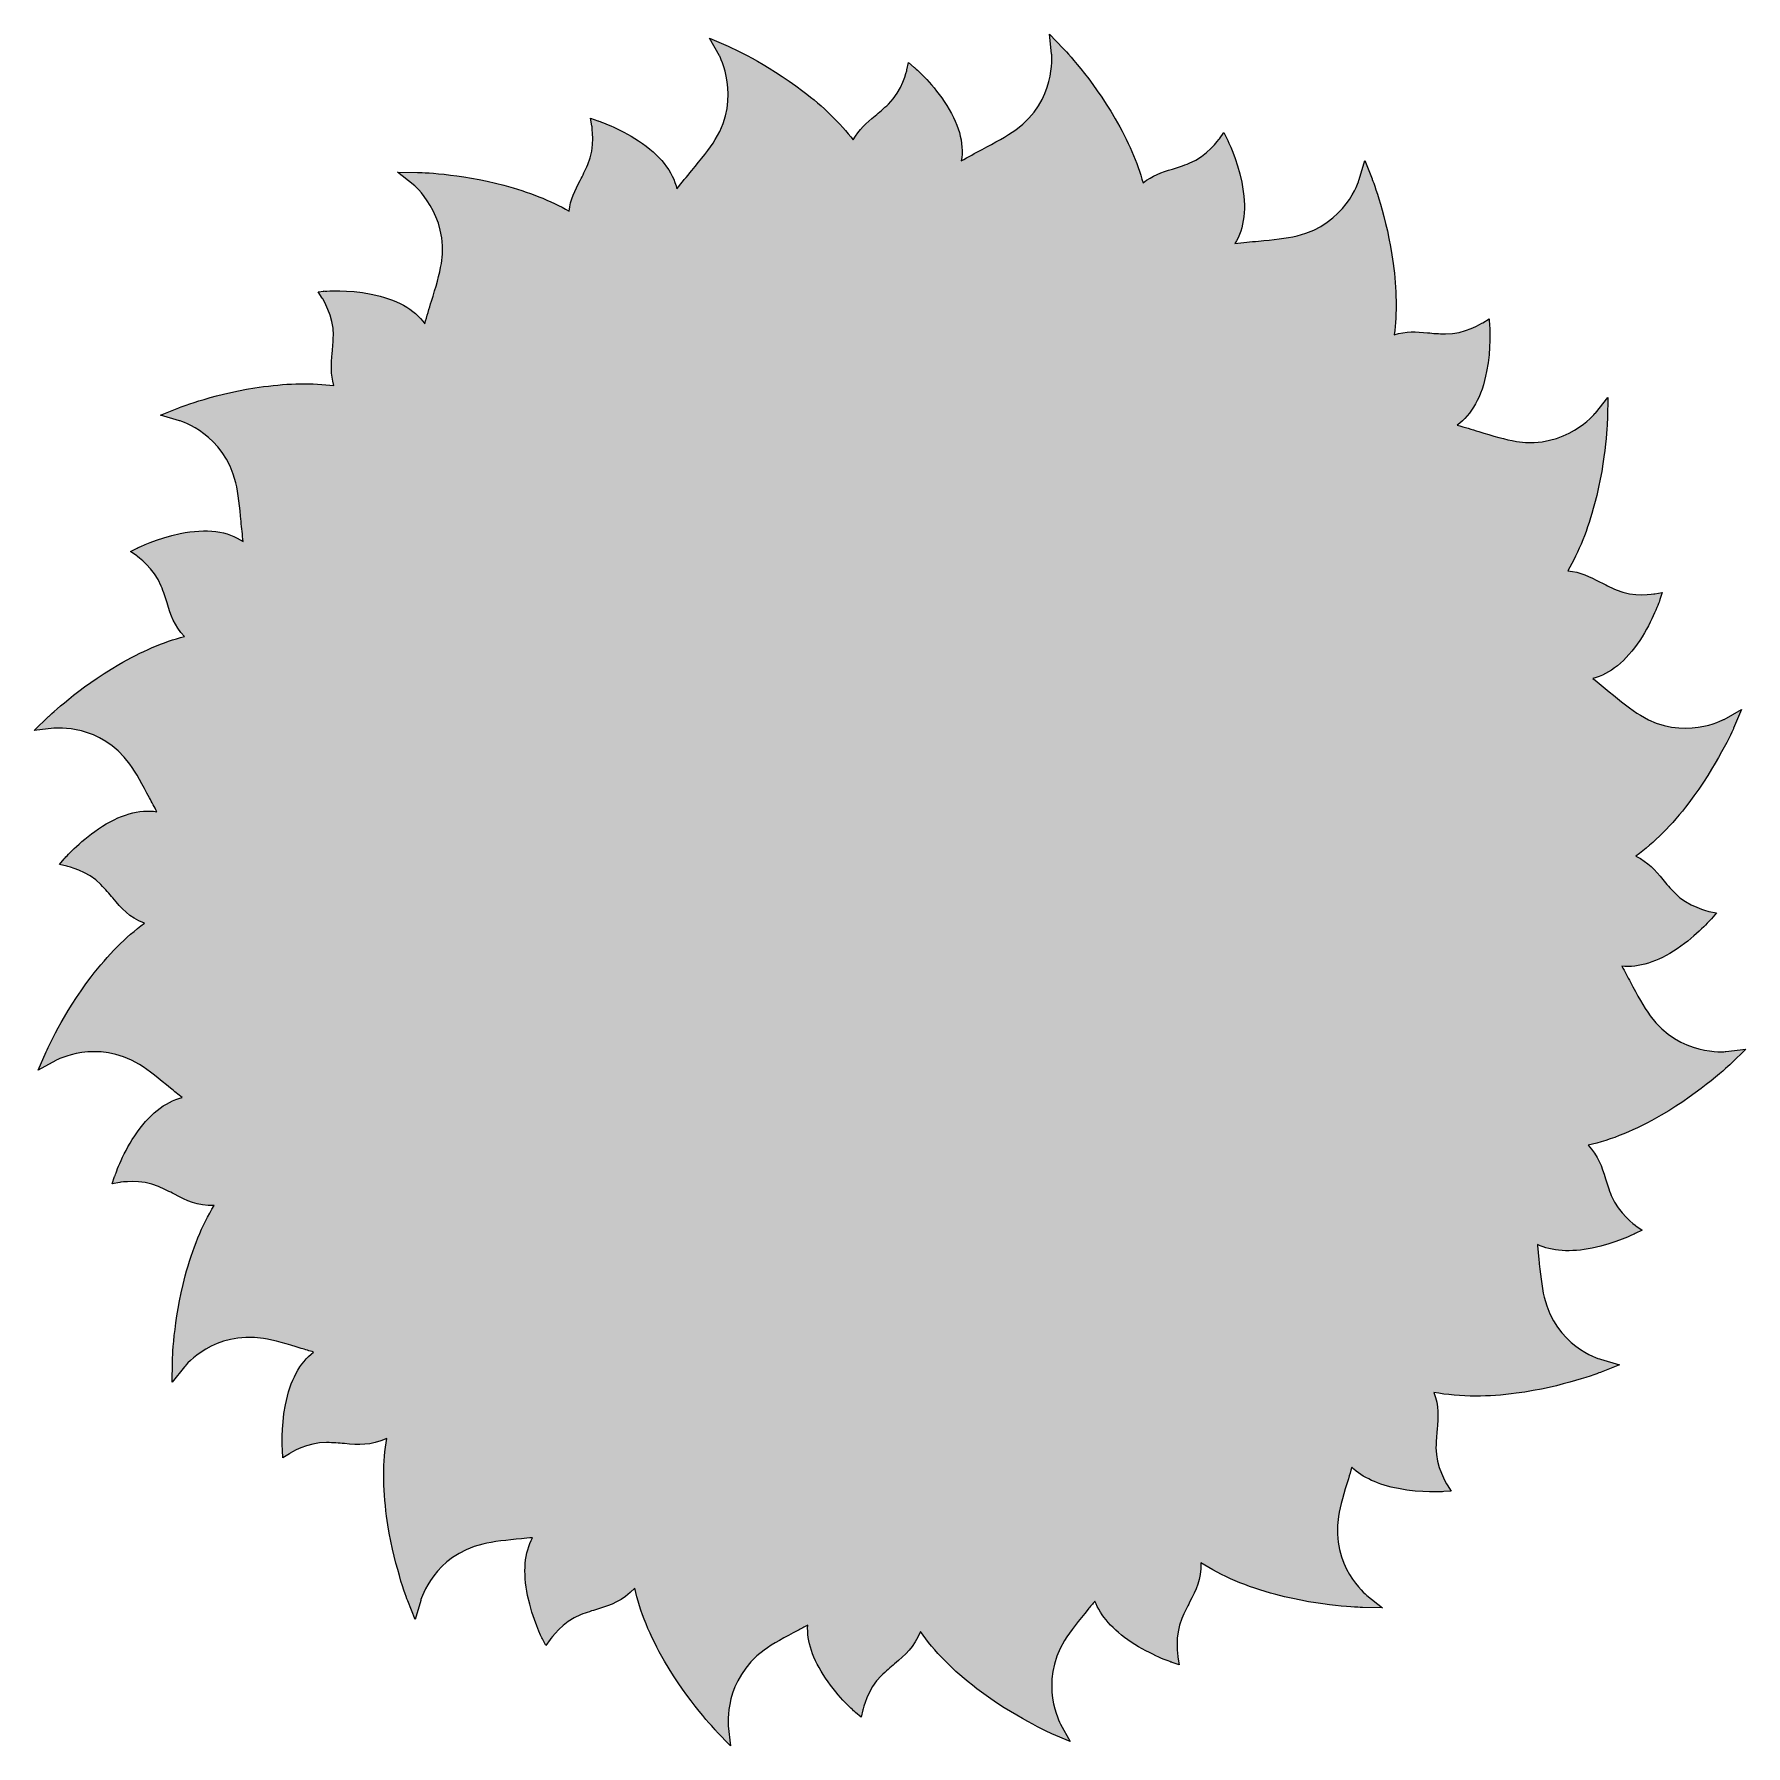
# Model space of a CAD drawing. Header units: millimetres. Extents: x 33 to 1311, y -849 to -20.
# Drawn here: x 932.7 to 1310.5, y -838.3 to -460.5 of the extents above; entities that cross this region are included whole.
import ezdxf

# ---------------------------------------------------------------- set-up
doc = ezdxf.new("R2010")
doc.units = ezdxf.units.MM
doc.header["$MEASUREMENT"] = 0
doc.layers.add('Layer 1', color=7, linetype='Continuous')

msp = doc.modelspace()

# ---------------------------------------------------------------- hatches: boundary and pattern name
at = {"layer": 'Layer 1'}
h = msp.add_hatch(color=5, dxfattribs=at)
h.dxf.hatch_style = 2
edge = h.paths.add_edge_path()
edge.add_spline(control_points=[(1306.14, -685.08), (1306.04, -685.09), (1295.93, -686.13), (1289.42, -677.18), (1287.98, -675.2), (1286.56, -672.55), (1285.06, -669.73), (1284.45, -668.58), (1283.82, -667.41), (1283.17, -666.24), (1286.87, -666.62), (1291.03, -665.32), (1295.4, -662.37), (1299.78, -659.41), (1302.82, -655.9), (1302.95, -655.75), (1302.95, -655.75), (1304.04, -654.48), (1304.04, -654.48), (1304.04, -654.48), (1302.4, -654.12), (1302.4, -654.12), (1302.36, -654.11), (1297.76, -653.08), (1294.85, -650.06), (1293.83, -648.99), (1293.02, -648.03), (1292.25, -647.1), (1290.5, -645.02), (1289.04, -643.27), (1286.29, -641.94), (1290.32, -638.98), (1294.23, -635.05), (1297.93, -630.18), (1304.24, -621.9), (1307.71, -613.98), (1307.86, -613.64), (1307.86, -613.64), (1309.62, -609.59), (1309.62, -609.59), (1309.62, -609.59), (1305.75, -611.73), (1305.75, -611.73), (1305.66, -611.78), (1296.72, -616.62), (1287.28, -610.84), (1285.19, -609.56), (1282.87, -607.65), (1280.41, -605.63), (1279.23, -604.66), (1278.03, -603.67), (1276.8, -602.7), (1280.55, -601.76), (1284.07, -598.92), (1287.13, -594.3), (1290.04, -589.9), (1291.5, -585.49), (1291.57, -585.3), (1291.57, -585.3), (1292.09, -583.71), (1292.09, -583.71), (1292.09, -583.71), (1290.44, -584.01), (1290.44, -584.01), (1290.39, -584.02), (1285.75, -584.82), (1281.91, -583.14), (1280.56, -582.55), (1279.44, -581.97), (1278.37, -581.41), (1276.05, -580.2), (1274.08, -579.18), (1271.22, -578.95), (1273.67, -574.78), (1275.66, -569.83), (1277.16, -564.16), (1279.82, -554.1), (1279.99, -545.44), (1280, -545.08), (1280, -545.08), (1280.07, -540.66), (1280.07, -540.66), (1280.07, -540.66), (1277.33, -544.12), (1277.33, -544.12), (1277.26, -544.2), (1270.85, -552.09), (1259.91, -550.36), (1257.5, -549.98), (1254.62, -549.11), (1251.57, -548.18), (1250.03, -547.71), (1248.44, -547.23), (1246.83, -546.78), (1250.03, -544.5), (1252.25, -540.48), (1253.32, -534.95), (1254.33, -529.77), (1254, -525.14), (1253.98, -524.94), (1253.98, -524.94), (1253.86, -523.27), (1253.86, -523.27), (1253.86, -523.27), (1252.45, -524.18), (1252.45, -524.18), (1252.41, -524.2), (1248.43, -526.72), (1244.24, -526.64), (1242.76, -526.61), (1241.51, -526.5), (1240.3, -526.39), (1237.75, -526.17), (1235.57, -525.98), (1232.91, -526.81), (1233.54, -522.08), (1233.48, -516.82), (1232.7, -511.11), (1231.31, -500.8), (1228.16, -492.74), (1228.03, -492.4), (1228.03, -492.4), (1226.42, -488.33), (1226.42, -488.33), (1226.42, -488.33), (1225.19, -492.53), (1225.19, -492.53), (1225.07, -492.94), (1222.2, -502.39), (1211.49, -504.97), (1209.11, -505.54), (1206.12, -505.83), (1202.95, -506.14), (1201.23, -506.31), (1199.47, -506.48), (1197.72, -506.7), (1199.86, -503.36), (1200.4, -498.75), (1199.26, -493.16), (1198.21, -487.99), (1196.13, -483.83), (1196.04, -483.66), (1196.04, -483.66), (1195.28, -482.17), (1195.28, -482.17), (1195.28, -482.17), (1194.33, -483.54), (1194.33, -483.54), (1194.3, -483.58), (1191.59, -487.43), (1187.68, -488.96), (1186.31, -489.5), (1185.11, -489.88), (1183.96, -490.24), (1181.58, -490.99), (1179.54, -491.63), (1177.46, -493.3), (1176.23, -488.77), (1174.18, -484.01), (1171.33, -479.12), (1166.1, -470.12), (1160.1, -463.88), (1159.85, -463.62), (1159.85, -463.62), (1156.8, -460.47), (1156.8, -460.47), (1156.8, -460.47), (1157.28, -464.83), (1157.28, -464.83), (1157.32, -465.24), (1158.29, -475.08), (1149.38, -481.56), (1147.4, -482.99), (1144.75, -484.41), (1141.93, -485.91), (1140.42, -486.72), (1138.87, -487.55), (1137.34, -488.42), (1138.03, -484.52), (1136.77, -480.06), (1133.58, -475.34), (1130.63, -470.96), (1127.12, -467.92), (1126.97, -467.79), (1126.97, -467.79), (1125.7, -466.7), (1125.7, -466.7), (1125.7, -466.7), (1125.34, -468.34), (1125.34, -468.34), (1125.33, -468.38), (1124.3, -472.98), (1121.28, -475.88), (1120.21, -476.91), (1119.25, -477.71), (1118.32, -478.49), (1116.41, -480.1), (1114.77, -481.47), (1113.49, -483.82), (1110.61, -480.09), (1106.9, -476.48), (1102.39, -473.04), (1094.11, -466.73), (1086.18, -463.26), (1085.84, -463.12), (1085.84, -463.12), (1081.79, -461.36), (1081.79, -461.36), (1081.79, -461.36), (1083.94, -465.22), (1083.94, -465.22), (1083.98, -465.31), (1088.82, -474.25), (1083.04, -483.7), (1081.76, -485.78), (1079.85, -488.11), (1077.83, -490.57), (1076.74, -491.89), (1075.63, -493.24), (1074.55, -494.63), (1073.69, -490.77), (1070.82, -487.14), (1066.08, -484), (1061.68, -481.09), (1057.27, -479.62), (1057.08, -479.56), (1057.08, -479.56), (1055.49, -479.04), (1055.49, -479.04), (1055.49, -479.04), (1055.78, -480.69), (1055.78, -480.69), (1055.79, -480.73), (1056.6, -485.38), (1054.92, -489.22), (1054.33, -490.57), (1053.75, -491.68), (1053.19, -492.76), (1052.03, -494.97), (1051.05, -496.87), (1050.76, -499.53), (1046.67, -497.19), (1041.85, -495.26), (1036.36, -493.81), (1026.3, -491.15), (1017.65, -490.98), (1017.28, -490.98), (1017.28, -490.98), (1012.87, -490.9), (1012.87, -490.9), (1012.87, -490.9), (1016.32, -493.65), (1016.32, -493.65), (1016.4, -493.71), (1024.29, -500.12), (1022.57, -511.06), (1022.18, -513.48), (1021.31, -516.36), (1020.38, -519.4), (1019.88, -521.03), (1019.38, -522.71), (1018.91, -524.4), (1016.64, -521.17), (1012.6, -518.92), (1007.03, -517.84), (1001.85, -516.83), (997.21, -517.16), (997.02, -517.18), (997.02, -517.18), (996.86, -517.19), (996.86, -517.19), (996.86, -517.19), (996.55, -517.12), (996.55, -517.12), (996.55, -517.12), (996.62, -517.21), (996.62, -517.21), (996.62, -517.21), (995.35, -517.31), (995.35, -517.31), (995.35, -517.31), (996.25, -518.72), (996.25, -518.72), (996.28, -518.76), (998.8, -522.74), (998.72, -526.93), (998.69, -528.4), (998.58, -529.65), (998.47, -530.86), (998.25, -533.35), (998.07, -535.47), (998.82, -538.05), (994.14, -537.44), (988.95, -537.51), (983.31, -538.27), (973, -539.66), (964.94, -542.82), (964.6, -542.95), (964.6, -542.95), (960.53, -544.56), (960.53, -544.56), (960.53, -544.56), (964.74, -545.79), (964.74, -545.79), (965.14, -545.9), (974.59, -548.78), (977.17, -559.49), (977.74, -561.86), (978.03, -564.86), (978.34, -568.03), (978.48, -569.49), (978.63, -570.99), (978.81, -572.49), (975.44, -570.15), (970.7, -569.53), (964.91, -570.71), (959.74, -571.76), (955.59, -573.84), (955.41, -573.93), (955.41, -573.93), (953.92, -574.69), (953.92, -574.69), (953.92, -574.69), (955.29, -575.65), (955.29, -575.65), (955.33, -575.67), (959.18, -578.39), (960.71, -582.29), (961.25, -583.66), (961.63, -584.86), (961.99, -586.02), (962.85, -588.74), (963.56, -591.01), (965.85, -593.42), (961.21, -594.65), (956.34, -596.72), (951.32, -599.64), (942.32, -604.88), (936.08, -610.88), (935.82, -611.13), (935.82, -611.13), (932.68, -614.17), (932.68, -614.17), (932.68, -614.17), (937.03, -613.7), (937.03, -613.7), (937.45, -613.65), (947.28, -612.69), (953.76, -621.6), (955.2, -623.57), (956.61, -626.23), (958.11, -629.04), (958.65, -630.05), (959.2, -631.08), (959.77, -632.12), (955.91, -631.49), (951.51, -632.76), (946.86, -635.9), (942.48, -638.85), (939.44, -642.36), (939.31, -642.51), (939.31, -642.51), (938.22, -643.78), (938.22, -643.78), (938.22, -643.78), (939.86, -644.14), (939.86, -644.14), (939.9, -644.15), (944.5, -645.18), (947.41, -648.2), (948.43, -649.27), (949.24, -650.23), (950.01, -651.16), (951.96, -653.48), (953.56, -655.39), (956.99, -656.76), (952.92, -659.73), (948.98, -663.69), (945.24, -668.59), (938.93, -676.87), (935.46, -684.8), (935.32, -685.13), (935.32, -685.13), (933.56, -689.18), (933.56, -689.18), (933.56, -689.18), (937.42, -687.04), (937.42, -687.04), (937.51, -686.99), (946.45, -682.16), (955.9, -687.94), (957.98, -689.21), (960.31, -691.12), (962.77, -693.15), (963.61, -693.84), (964.47, -694.55), (965.34, -695.24), (961.53, -696.15), (957.96, -699.01), (954.86, -703.68), (951.95, -708.08), (950.49, -712.49), (950.42, -712.68), (950.42, -712.68), (949.9, -714.27), (949.9, -714.27), (949.9, -714.27), (951.55, -713.97), (951.55, -713.97), (951.6, -713.96), (956.24, -713.16), (960.08, -714.84), (961.43, -715.43), (962.55, -716.01), (963.62, -716.57), (966.35, -718), (968.6, -719.16), (972.4, -719.08), (969.75, -723.4), (967.6, -728.6), (966.01, -734.61), (963.36, -744.68), (963.18, -753.33), (963.18, -753.69), (963.18, -753.69), (963.11, -758.07), (963.11, -758.07), (963.11, -758.07), (965.85, -754.65), (965.85, -754.65), (966.11, -754.33), (972.39, -746.69), (983.26, -748.41), (985.68, -748.79), (988.56, -749.67), (991.61, -750.59), (992.51, -750.87), (993.43, -751.15), (994.36, -751.42), (991.3, -753.74), (989.17, -757.69), (988.13, -763.07), (987.12, -768.25), (987.45, -772.89), (987.47, -773.08), (987.47, -773.08), (987.59, -774.75), (987.59, -774.75), (987.59, -774.75), (989.01, -773.85), (989.01, -773.85), (989.05, -773.82), (993.03, -771.3), (997.22, -771.38), (998.69, -771.41), (999.94, -771.52), (1001.15, -771.63), (1004.3, -771.91), (1006.87, -772.13), (1010.5, -770.46), (1009.64, -775.57), (1009.62, -781.33), (1010.47, -787.66), (1011.87, -797.98), (1015.02, -806.04), (1015.15, -806.37), (1015.15, -806.37), (1016.76, -810.44), (1016.76, -810.44), (1016.76, -810.44), (1017.99, -806.24), (1017.99, -806.24), (1018.1, -805.84), (1020.98, -796.38), (1031.69, -793.81), (1034.06, -793.23), (1037.06, -792.94), (1040.23, -792.63), (1041.04, -792.55), (1041.86, -792.47), (1042.68, -792.39), (1040.92, -795.66), (1040.54, -800.01), (1041.61, -805.19), (1042.68, -810.38), (1044.78, -814.55), (1044.87, -814.72), (1044.87, -814.72), (1045.64, -816.22), (1045.64, -816.22), (1045.64, -816.22), (1046.6, -814.85), (1046.6, -814.85), (1046.63, -814.81), (1049.35, -810.95), (1053.27, -809.43), (1054.66, -808.89), (1055.86, -808.52), (1057.02, -808.16), (1060.05, -807.21), (1062.52, -806.45), (1065.24, -803.53), (1066.38, -808.64), (1068.59, -814.06), (1071.85, -819.66), (1077.08, -828.65), (1083.08, -834.9), (1083.33, -835.16), (1083.33, -835.16), (1086.4, -838.33), (1086.4, -838.33), (1086.4, -838.33), (1085.9, -833.94), (1085.9, -833.94), (1085.89, -833.84), (1084.84, -823.73), (1093.8, -817.22), (1095.77, -815.78), (1098.43, -814.36), (1101.24, -812.86), (1101.97, -812.48), (1102.7, -812.08), (1103.44, -811.68), (1103.22, -815.25), (1104.54, -819.23), (1107.36, -823.41), (1110.31, -827.79), (1113.82, -830.83), (1113.97, -830.96), (1113.97, -830.96), (1115.24, -832.05), (1115.24, -832.05), (1115.24, -832.05), (1115.6, -830.41), (1115.6, -830.41), (1115.61, -830.37), (1116.64, -825.77), (1119.66, -822.87), (1120.73, -821.84), (1121.69, -821.04), (1122.62, -820.26), (1124.99, -818.27), (1126.93, -816.64), (1128.31, -813.07), (1131.34, -817.46), (1135.52, -821.72), (1140.79, -825.73), (1149.07, -832.04), (1157, -835.51), (1157.33, -835.66), (1157.33, -835.66), (1161.38, -837.41), (1161.38, -837.41), (1161.38, -837.41), (1159.24, -833.55), (1159.24, -833.55), (1159.19, -833.46), (1154.36, -824.52), (1160.14, -815.08), (1161.41, -812.99), (1163.33, -810.67), (1165.35, -808.21), (1165.84, -807.61), (1166.34, -807), (1166.84, -806.39), (1168.08, -809.66), (1170.78, -812.73), (1174.85, -815.44), (1179.27, -818.38), (1183.7, -819.87), (1183.89, -819.93), (1183.89, -819.93), (1185.48, -820.46), (1185.48, -820.46), (1185.48, -820.46), (1185.18, -818.8), (1185.18, -818.8), (1185.17, -818.75), (1184.36, -814.07), (1186.03, -810.21), (1186.62, -808.85), (1187.2, -807.73), (1187.76, -806.65), (1189.17, -803.93), (1190.33, -801.69), (1190.26, -797.92), (1194.77, -800.87), (1200.32, -803.25), (1206.81, -804.96), (1216.88, -807.62), (1225.53, -807.79), (1225.89, -807.8), (1225.89, -807.8), (1230.31, -807.87), (1230.31, -807.87), (1230.31, -807.87), (1226.85, -805.12), (1226.85, -805.12), (1226.77, -805.06), (1218.88, -798.65), (1220.61, -787.71), (1220.99, -785.3), (1221.87, -782.42), (1222.8, -779.37), (1223.05, -778.54), (1223.3, -777.71), (1223.55, -776.86), (1225.93, -779.11), (1229.4, -780.71), (1233.83, -781.57), (1239.01, -782.58), (1243.65, -782.24), (1243.84, -782.23), (1243.84, -782.23), (1245.51, -782.1), (1245.51, -782.1), (1245.51, -782.1), (1244.61, -780.69), (1244.61, -780.69), (1244.58, -780.65), (1242.06, -776.67), (1242.14, -772.48), (1242.17, -771), (1242.28, -769.75), (1242.39, -768.54), (1242.64, -765.73), (1242.84, -763.37), (1241.69, -760.31), (1244.55, -760.86), (1247.63, -761.14), (1250.9, -761.14), (1253.75, -761.14), (1256.74, -760.93), (1259.87, -760.51), (1270.19, -759.12), (1278.25, -755.97), (1278.58, -755.83), (1278.58, -755.83), (1282.65, -754.22), (1282.65, -754.22), (1282.65, -754.22), (1278.45, -753), (1278.45, -753), (1278.05, -752.88), (1268.59, -750), (1266.02, -739.3), (1265.44, -736.92), (1265.15, -733.92), (1264.84, -730.75), (1264.74, -729.75), (1264.64, -728.73), (1264.53, -727.7), (1267.72, -729.18), (1271.82, -729.44), (1276.65, -728.46), (1281.82, -727.41), (1285.98, -725.33), (1286.15, -725.24), (1286.15, -725.24), (1287.65, -724.48), (1287.65, -724.48), (1287.65, -724.48), (1286.27, -723.53), (1286.27, -723.53), (1286.23, -723.5), (1282.38, -720.79), (1280.85, -716.88), (1280.31, -715.51), (1279.94, -714.31), (1279.57, -713.15), (1278.72, -710.43), (1278, -708.16), (1275.71, -705.74), (1280.83, -704.6), (1286.25, -702.39), (1291.86, -699.13), (1300.86, -693.89), (1307.1, -687.9), (1307.36, -687.65), (1307.36, -687.65), (1310.53, -684.57), (1310.53, -684.57), (1310.53, -684.57), (1306.14, -685.08), (1306.14, -685.08)], knot_values=[0, 0, 0, 0, 1, 1, 1, 2, 2, 2, 3, 3, 3, 4, 4, 4, 5, 5, 5, 6, 6, 6, 7, 7, 7, 8, 8, 8, 9, 9, 9, 10, 10, 10, 11, 11, 11, 12, 12, 12, 13, 13, 13, 14, 14, 14, 15, 15, 15, 16, 16, 16, 17, 17, 17, 18, 18, 18, 19, 19, 19, 20, 20, 20, 21, 21, 21, 22, 22, 22, 23, 23, 23, 24, 24, 24, 25, 25, 25, 26, 26, 26, 27, 27, 27, 28, 28, 28, 29, 29, 29, 30, 30, 30, 31, 31, 31, 32, 32, 32, 33, 33, 33, 34, 34, 34, 35, 35, 35, 36, 36, 36, 37, 37, 37, 38, 38, 38, 39, 39, 39, 40, 40, 40, 41, 41, 41, 42, 42, 42, 43, 43, 43, 44, 44, 44, 45, 45, 45, 46, 46, 46, 47, 47, 47, 48, 48, 48, 49, 49, 49, 50, 50, 50, 51, 51, 51, 52, 52, 52, 53, 53, 53, 54, 54, 54, 55, 55, 55, 56, 56, 56, 57, 57, 57, 58, 58, 58, 59, 59, 59, 60, 60, 60, 61, 61, 61, 62, 62, 62, 63, 63, 63, 64, 64, 64, 65, 65, 65, 66, 66, 66, 67, 67, 67, 68, 68, 68, 69, 69, 69, 70, 70, 70, 71, 71, 71, 72, 72, 72, 73, 73, 73, 74, 74, 74, 75, 75, 75, 76, 76, 76, 77, 77, 77, 78, 78, 78, 79, 79, 79, 80, 80, 80, 81, 81, 81, 82, 82, 82, 83, 83, 83, 84, 84, 84, 85, 85, 85, 86, 86, 86, 87, 87, 87, 88, 88, 88, 89, 89, 89, 90, 90, 90, 91, 91, 91, 92, 92, 92, 93, 93, 93, 94, 94, 94, 95, 95, 95, 96, 96, 96, 97, 97, 97, 98, 98, 98, 99, 99, 99, 100, 100, 100, 101, 101, 101, 102, 102, 102, 103, 103, 103, 104, 104, 104, 105, 105, 105, 106, 106, 106, 107, 107, 107, 108, 108, 108, 109, 109, 109, 110, 110, 110, 111, 111, 111, 112, 112, 112, 113, 113, 113, 114, 114, 114, 115, 115, 115, 116, 116, 116, 117, 117, 117, 118, 118, 118, 119, 119, 119, 120, 120, 120, 121, 121, 121, 122, 122, 122, 123, 123, 123, 124, 124, 124, 125, 125, 125, 126, 126, 126, 127, 127, 127, 128, 128, 128, 129, 129, 129, 130, 130, 130, 131, 131, 131, 132, 132, 132, 133, 133, 133, 134, 134, 134, 135, 135, 135, 136, 136, 136, 137, 137, 137, 138, 138, 138, 139, 139, 139, 140, 140, 140, 141, 141, 141, 142, 142, 142, 143, 143, 143, 144, 144, 144, 145, 145, 145, 146, 146, 146, 147, 147, 147, 148, 148, 148, 149, 149, 149, 150, 150, 150, 151, 151, 151, 152, 152, 152, 153, 153, 153, 154, 154, 154, 155, 155, 155, 156, 156, 156, 157, 157, 157, 158, 158, 158, 159, 159, 159, 160, 160, 160, 161, 161, 161, 162, 162, 162, 163, 163, 163, 164, 164, 164, 165, 165, 165, 166, 166, 166, 167, 167, 167, 168, 168, 168, 169, 169, 169, 170, 170, 170, 171, 171, 171, 172, 172, 172, 173, 173, 173, 174, 174, 174, 175, 175, 175, 176, 176, 176, 177, 177, 177, 178, 178, 178, 179, 179, 179, 180, 180, 180, 181, 181, 181, 182, 182, 182, 183, 183, 183, 184, 184, 184, 185, 185, 185, 186, 186, 186, 187, 187, 187, 188, 188, 188, 189, 189, 189, 190, 190, 190, 191, 191, 191, 192, 192, 192, 193, 193, 193, 194, 194, 194, 195, 195, 195, 196, 196, 196, 197, 197, 197, 198, 198, 198, 199, 199, 199, 200, 200, 200, 201, 201, 201, 202, 202, 202, 203, 203, 203, 204, 204, 204, 205, 205, 205, 206, 206, 206, 207, 207, 207, 208, 208, 208, 209, 209, 209, 210, 210, 210, 211, 211, 211, 212, 212, 212, 213, 213, 213, 214, 214, 214, 215, 215, 215, 216, 216, 216, 217, 217, 217, 218, 218, 218, 219, 219, 219, 220, 220, 220, 221, 221, 221, 222, 222, 222, 223, 223, 223, 224, 224, 224, 225, 225, 225, 226, 226, 226, 227, 227, 227, 228, 228, 228, 228], degree=3, periodic=1)

# ---------------------------------------------------------------- linework, layer by layer
at = {"layer": 'Layer 1', "lineweight": 0}
msp.add_open_spline([(1306.14, -685.08), (1306.04, -685.09), (1295.93, -686.13), (1289.42, -677.18), (1287.98, -675.2), (1286.56, -672.55), (1285.06, -669.73), (1284.45, -668.58), (1283.82, -667.41), (1283.17, -666.24), (1286.87, -666.62), (1291.03, -665.32), (1295.4, -662.37), (1299.78, -659.41), (1302.82, -655.9), (1302.95, -655.75), (1302.95, -655.75), (1304.04, -654.48), (1304.04, -654.48), (1304.04, -654.48), (1302.4, -654.12), (1302.4, -654.12), (1302.36, -654.11), (1297.76, -653.08), (1294.85, -650.06), (1293.83, -648.99), (1293.02, -648.03), (1292.25, -647.1), (1290.5, -645.02), (1289.04, -643.27), (1286.29, -641.94), (1290.32, -638.98), (1294.23, -635.05), (1297.93, -630.18), (1304.24, -621.9), (1307.71, -613.98), (1307.86, -613.64), (1307.86, -613.64), (1309.62, -609.59), (1309.62, -609.59), (1309.62, -609.59), (1305.75, -611.73), (1305.75, -611.73), (1305.66, -611.78), (1296.72, -616.62), (1287.28, -610.84), (1285.19, -609.56), (1282.87, -607.65), (1280.41, -605.63), (1279.23, -604.66), (1278.03, -603.67), (1276.8, -602.7), (1280.55, -601.76), (1284.07, -598.92), (1287.13, -594.3), (1290.04, -589.9), (1291.5, -585.49), (1291.57, -585.3), (1291.57, -585.3), (1292.09, -583.71), (1292.09, -583.71), (1292.09, -583.71), (1290.44, -584.01), (1290.44, -584.01), (1290.39, -584.02), (1285.75, -584.82), (1281.91, -583.14), (1280.56, -582.55), (1279.44, -581.97), (1278.37, -581.41), (1276.05, -580.2), (1274.08, -579.18), (1271.22, -578.95), (1273.67, -574.78), (1275.66, -569.83), (1277.16, -564.16), (1279.82, -554.1), (1279.99, -545.44), (1280, -545.08), (1280, -545.08), (1280.07, -540.66), (1280.07, -540.66), (1280.07, -540.66), (1277.33, -544.12), (1277.33, -544.12), (1277.26, -544.2), (1270.85, -552.09), (1259.91, -550.36), (1257.5, -549.98), (1254.62, -549.11), (1251.57, -548.18), (1250.03, -547.71), (1248.44, -547.23), (1246.83, -546.78), (1250.03, -544.5), (1252.25, -540.48), (1253.32, -534.95), (1254.33, -529.77), (1254, -525.14), (1253.98, -524.94), (1253.98, -524.94), (1253.86, -523.27), (1253.86, -523.27), (1253.86, -523.27), (1252.45, -524.18), (1252.45, -524.18), (1252.41, -524.2), (1248.43, -526.72), (1244.24, -526.64), (1242.76, -526.61), (1241.51, -526.5), (1240.3, -526.39), (1237.75, -526.17), (1235.57, -525.98), (1232.91, -526.81), (1233.54, -522.08), (1233.48, -516.82), (1232.7, -511.11), (1231.31, -500.8), (1228.16, -492.74), (1228.03, -492.4), (1228.03, -492.4), (1226.42, -488.33), (1226.42, -488.33), (1226.42, -488.33), (1225.19, -492.53), (1225.19, -492.53), (1225.07, -492.94), (1222.2, -502.39), (1211.49, -504.97), (1209.11, -505.54), (1206.12, -505.83), (1202.95, -506.14), (1201.23, -506.31), (1199.47, -506.48), (1197.72, -506.7), (1199.86, -503.36), (1200.4, -498.75), (1199.26, -493.16), (1198.21, -487.99), (1196.13, -483.83), (1196.04, -483.66), (1196.04, -483.66), (1195.28, -482.17), (1195.28, -482.17), (1195.28, -482.17), (1194.33, -483.54), (1194.33, -483.54), (1194.3, -483.58), (1191.59, -487.43), (1187.68, -488.96), (1186.31, -489.5), (1185.11, -489.88), (1183.96, -490.24), (1181.58, -490.99), (1179.54, -491.63), (1177.46, -493.3), (1176.23, -488.77), (1174.18, -484.01), (1171.33, -479.12), (1166.1, -470.12), (1160.1, -463.88), (1159.85, -463.62), (1159.85, -463.62), (1156.8, -460.47), (1156.8, -460.47), (1156.8, -460.47), (1157.28, -464.83), (1157.28, -464.83), (1157.32, -465.24), (1158.29, -475.08), (1149.38, -481.56), (1147.4, -482.99), (1144.75, -484.41), (1141.93, -485.91), (1140.42, -486.72), (1138.87, -487.55), (1137.34, -488.42), (1138.03, -484.52), (1136.77, -480.06), (1133.58, -475.34), (1130.63, -470.96), (1127.12, -467.92), (1126.97, -467.79), (1126.97, -467.79), (1125.7, -466.7), (1125.7, -466.7), (1125.7, -466.7), (1125.34, -468.34), (1125.34, -468.34), (1125.33, -468.38), (1124.3, -472.98), (1121.28, -475.88), (1120.21, -476.91), (1119.25, -477.71), (1118.32, -478.49), (1116.41, -480.1), (1114.77, -481.47), (1113.49, -483.82), (1110.61, -480.09), (1106.9, -476.48), (1102.39, -473.04), (1094.11, -466.73), (1086.18, -463.26), (1085.84, -463.12), (1085.84, -463.12), (1081.79, -461.36), (1081.79, -461.36), (1081.79, -461.36), (1083.94, -465.22), (1083.94, -465.22), (1083.98, -465.31), (1088.82, -474.25), (1083.04, -483.7), (1081.76, -485.78), (1079.85, -488.11), (1077.83, -490.57), (1076.74, -491.89), (1075.63, -493.24), (1074.55, -494.63), (1073.69, -490.77), (1070.82, -487.14), (1066.08, -484), (1061.68, -481.09), (1057.27, -479.62), (1057.08, -479.56), (1057.08, -479.56), (1055.49, -479.04), (1055.49, -479.04), (1055.49, -479.04), (1055.78, -480.69), (1055.78, -480.69), (1055.79, -480.73), (1056.6, -485.38), (1054.92, -489.22), (1054.33, -490.57), (1053.75, -491.68), (1053.19, -492.76), (1052.03, -494.97), (1051.05, -496.87), (1050.76, -499.53), (1046.67, -497.19), (1041.85, -495.26), (1036.36, -493.81), (1026.3, -491.15), (1017.65, -490.98), (1017.28, -490.98), (1017.28, -490.98), (1012.87, -490.9), (1012.87, -490.9), (1012.87, -490.9), (1016.32, -493.65), (1016.32, -493.65), (1016.4, -493.71), (1024.29, -500.12), (1022.57, -511.06), (1022.18, -513.48), (1021.31, -516.36), (1020.38, -519.4), (1019.88, -521.03), (1019.38, -522.71), (1018.91, -524.4), (1016.64, -521.17), (1012.6, -518.92), (1007.03, -517.84), (1001.85, -516.83), (997.21, -517.16), (997.02, -517.18), (997.02, -517.18), (996.86, -517.19), (996.86, -517.19), (996.86, -517.19), (996.55, -517.12), (996.55, -517.12), (996.55, -517.12), (996.62, -517.21), (996.62, -517.21), (996.62, -517.21), (995.35, -517.31), (995.35, -517.31), (995.35, -517.31), (996.25, -518.72), (996.25, -518.72), (996.28, -518.76), (998.8, -522.74), (998.72, -526.93), (998.69, -528.4), (998.58, -529.65), (998.47, -530.86), (998.25, -533.35), (998.07, -535.47), (998.82, -538.05), (994.14, -537.44), (988.95, -537.51), (983.31, -538.27), (973, -539.66), (964.94, -542.82), (964.6, -542.95), (964.6, -542.95), (960.53, -544.56), (960.53, -544.56), (960.53, -544.56), (964.74, -545.79), (964.74, -545.79), (965.14, -545.9), (974.59, -548.78), (977.17, -559.49), (977.74, -561.86), (978.03, -564.86), (978.34, -568.03), (978.48, -569.49), (978.63, -570.99), (978.81, -572.49), (975.44, -570.15), (970.7, -569.53), (964.91, -570.71), (959.74, -571.76), (955.59, -573.84), (955.41, -573.93), (955.41, -573.93), (953.92, -574.69), (953.92, -574.69), (953.92, -574.69), (955.29, -575.65), (955.29, -575.65), (955.33, -575.67), (959.18, -578.39), (960.71, -582.29), (961.25, -583.66), (961.63, -584.86), (961.99, -586.02), (962.85, -588.74), (963.56, -591.01), (965.85, -593.42), (961.21, -594.65), (956.34, -596.72), (951.32, -599.64), (942.32, -604.88), (936.08, -610.88), (935.82, -611.13), (935.82, -611.13), (932.68, -614.17), (932.68, -614.17), (932.68, -614.17), (937.03, -613.7), (937.03, -613.7), (937.45, -613.65), (947.28, -612.69), (953.76, -621.6), (955.2, -623.57), (956.61, -626.23), (958.11, -629.04), (958.65, -630.05), (959.2, -631.08), (959.77, -632.12), (955.91, -631.49), (951.51, -632.76), (946.86, -635.9), (942.48, -638.85), (939.44, -642.36), (939.31, -642.51), (939.31, -642.51), (938.22, -643.78), (938.22, -643.78), (938.22, -643.78), (939.86, -644.14), (939.86, -644.14), (939.9, -644.15), (944.5, -645.18), (947.41, -648.2), (948.43, -649.27), (949.24, -650.23), (950.01, -651.16), (951.96, -653.48), (953.56, -655.39), (956.99, -656.76), (952.92, -659.73), (948.98, -663.69), (945.24, -668.59), (938.93, -676.87), (935.46, -684.8), (935.32, -685.13), (935.32, -685.13), (933.56, -689.18), (933.56, -689.18), (933.56, -689.18), (937.42, -687.04), (937.42, -687.04), (937.51, -686.99), (946.45, -682.16), (955.9, -687.94), (957.98, -689.21), (960.31, -691.12), (962.77, -693.15), (963.61, -693.84), (964.47, -694.55), (965.34, -695.24), (961.53, -696.15), (957.96, -699.01), (954.86, -703.68), (951.95, -708.08), (950.49, -712.49), (950.42, -712.68), (950.42, -712.68), (949.9, -714.27), (949.9, -714.27), (949.9, -714.27), (951.55, -713.97), (951.55, -713.97), (951.6, -713.96), (956.24, -713.16), (960.08, -714.84), (961.43, -715.43), (962.55, -716.01), (963.62, -716.57), (966.35, -718), (968.6, -719.16), (972.4, -719.08), (969.75, -723.4), (967.6, -728.6), (966.01, -734.61), (963.36, -744.68), (963.18, -753.33), (963.18, -753.69), (963.18, -753.69), (963.11, -758.07), (963.11, -758.07), (963.11, -758.07), (965.85, -754.65), (965.85, -754.65), (966.11, -754.33), (972.39, -746.69), (983.26, -748.41), (985.68, -748.79), (988.56, -749.67), (991.61, -750.59), (992.51, -750.87), (993.43, -751.15), (994.36, -751.42), (991.3, -753.74), (989.17, -757.69), (988.13, -763.07), (987.12, -768.25), (987.45, -772.89), (987.47, -773.08), (987.47, -773.08), (987.59, -774.75), (987.59, -774.75), (987.59, -774.75), (989.01, -773.85), (989.01, -773.85), (989.05, -773.82), (993.03, -771.3), (997.22, -771.38), (998.69, -771.41), (999.94, -771.52), (1001.15, -771.63), (1004.3, -771.91), (1006.87, -772.13), (1010.5, -770.46), (1009.64, -775.57), (1009.62, -781.33), (1010.47, -787.66), (1011.87, -797.98), (1015.02, -806.04), (1015.15, -806.37), (1015.15, -806.37), (1016.76, -810.44), (1016.76, -810.44), (1016.76, -810.44), (1017.99, -806.24), (1017.99, -806.24), (1018.1, -805.84), (1020.98, -796.38), (1031.69, -793.81), (1034.06, -793.23), (1037.06, -792.94), (1040.23, -792.63), (1041.04, -792.55), (1041.86, -792.47), (1042.68, -792.39), (1040.92, -795.66), (1040.54, -800.01), (1041.61, -805.19), (1042.68, -810.38), (1044.78, -814.55), (1044.87, -814.72), (1044.87, -814.72), (1045.64, -816.22), (1045.64, -816.22), (1045.64, -816.22), (1046.6, -814.85), (1046.6, -814.85), (1046.63, -814.81), (1049.35, -810.95), (1053.27, -809.43), (1054.66, -808.89), (1055.86, -808.52), (1057.02, -808.16), (1060.05, -807.21), (1062.52, -806.45), (1065.24, -803.53), (1066.38, -808.64), (1068.59, -814.06), (1071.85, -819.66), (1077.08, -828.65), (1083.08, -834.9), (1083.33, -835.16), (1083.33, -835.16), (1086.4, -838.33), (1086.4, -838.33), (1086.4, -838.33), (1085.9, -833.94), (1085.9, -833.94), (1085.89, -833.84), (1084.84, -823.73), (1093.8, -817.22), (1095.77, -815.78), (1098.43, -814.36), (1101.24, -812.86), (1101.97, -812.48), (1102.7, -812.08), (1103.44, -811.68), (1103.22, -815.25), (1104.54, -819.23), (1107.36, -823.41), (1110.31, -827.79), (1113.82, -830.83), (1113.97, -830.96), (1113.97, -830.96), (1115.24, -832.05), (1115.24, -832.05), (1115.24, -832.05), (1115.6, -830.41), (1115.6, -830.41), (1115.61, -830.37), (1116.64, -825.77), (1119.66, -822.87), (1120.73, -821.84), (1121.69, -821.04), (1122.62, -820.26), (1124.99, -818.27), (1126.93, -816.64), (1128.31, -813.07), (1131.34, -817.46), (1135.52, -821.72), (1140.79, -825.73), (1149.07, -832.04), (1157, -835.51), (1157.33, -835.66), (1157.33, -835.66), (1161.38, -837.41), (1161.38, -837.41), (1161.38, -837.41), (1159.24, -833.55), (1159.24, -833.55), (1159.19, -833.46), (1154.36, -824.52), (1160.14, -815.08), (1161.41, -812.99), (1163.33, -810.67), (1165.35, -808.21), (1165.84, -807.61), (1166.34, -807), (1166.84, -806.39), (1168.08, -809.66), (1170.78, -812.73), (1174.85, -815.44), (1179.27, -818.38), (1183.7, -819.87), (1183.89, -819.93), (1183.89, -819.93), (1185.48, -820.46), (1185.48, -820.46), (1185.48, -820.46), (1185.18, -818.8), (1185.18, -818.8), (1185.17, -818.75), (1184.36, -814.07), (1186.03, -810.21), (1186.62, -808.85), (1187.2, -807.73), (1187.76, -806.65), (1189.17, -803.93), (1190.33, -801.69), (1190.26, -797.92), (1194.77, -800.87), (1200.32, -803.25), (1206.81, -804.96), (1216.88, -807.62), (1225.53, -807.79), (1225.89, -807.8), (1225.89, -807.8), (1230.31, -807.87), (1230.31, -807.87), (1230.31, -807.87), (1226.85, -805.12), (1226.85, -805.12), (1226.77, -805.06), (1218.88, -798.65), (1220.61, -787.71), (1220.99, -785.3), (1221.87, -782.42), (1222.8, -779.37), (1223.05, -778.54), (1223.3, -777.71), (1223.55, -776.86), (1225.93, -779.11), (1229.4, -780.71), (1233.83, -781.57), (1239.01, -782.58), (1243.65, -782.24), (1243.84, -782.23), (1243.84, -782.23), (1245.51, -782.1), (1245.51, -782.1), (1245.51, -782.1), (1244.61, -780.69), (1244.61, -780.69), (1244.58, -780.65), (1242.06, -776.67), (1242.14, -772.48), (1242.17, -771), (1242.28, -769.75), (1242.39, -768.54), (1242.64, -765.73), (1242.84, -763.37), (1241.69, -760.31), (1244.55, -760.86), (1247.63, -761.14), (1250.9, -761.14), (1253.75, -761.14), (1256.74, -760.93), (1259.87, -760.51), (1270.19, -759.12), (1278.25, -755.97), (1278.58, -755.83), (1278.58, -755.83), (1282.65, -754.22), (1282.65, -754.22), (1282.65, -754.22), (1278.45, -753), (1278.45, -753), (1278.05, -752.88), (1268.59, -750), (1266.02, -739.3), (1265.44, -736.92), (1265.15, -733.92), (1264.84, -730.75), (1264.74, -729.75), (1264.64, -728.73), (1264.53, -727.7), (1267.72, -729.18), (1271.82, -729.44), (1276.65, -728.46), (1281.82, -727.41), (1285.98, -725.33), (1286.15, -725.24), (1286.15, -725.24), (1287.65, -724.48), (1287.65, -724.48), (1287.65, -724.48), (1286.27, -723.53), (1286.27, -723.53), (1286.23, -723.5), (1282.38, -720.79), (1280.85, -716.88), (1280.31, -715.51), (1279.94, -714.31), (1279.57, -713.15), (1278.72, -710.43), (1278, -708.16), (1275.71, -705.74), (1280.83, -704.6), (1286.25, -702.39), (1291.86, -699.13), (1300.86, -693.89), (1307.1, -687.9), (1307.36, -687.65), (1307.36, -687.65), (1310.53, -684.57), (1310.53, -684.57), (1310.53, -684.57), (1306.14, -685.08), (1306.14, -685.08)], degree=3, knots=[0, 0, 0, 0, 1, 1, 1, 2, 2, 2, 3, 3, 3, 4, 4, 4, 5, 5, 5, 6, 6, 6, 7, 7, 7, 8, 8, 8, 9, 9, 9, 10, 10, 10, 11, 11, 11, 12, 12, 12, 13, 13, 13, 14, 14, 14, 15, 15, 15, 16, 16, 16, 17, 17, 17, 18, 18, 18, 19, 19, 19, 20, 20, 20, 21, 21, 21, 22, 22, 22, 23, 23, 23, 24, 24, 24, 25, 25, 25, 26, 26, 26, 27, 27, 27, 28, 28, 28, 29, 29, 29, 30, 30, 30, 31, 31, 31, 32, 32, 32, 33, 33, 33, 34, 34, 34, 35, 35, 35, 36, 36, 36, 37, 37, 37, 38, 38, 38, 39, 39, 39, 40, 40, 40, 41, 41, 41, 42, 42, 42, 43, 43, 43, 44, 44, 44, 45, 45, 45, 46, 46, 46, 47, 47, 47, 48, 48, 48, 49, 49, 49, 50, 50, 50, 51, 51, 51, 52, 52, 52, 53, 53, 53, 54, 54, 54, 55, 55, 55, 56, 56, 56, 57, 57, 57, 58, 58, 58, 59, 59, 59, 60, 60, 60, 61, 61, 61, 62, 62, 62, 63, 63, 63, 64, 64, 64, 65, 65, 65, 66, 66, 66, 67, 67, 67, 68, 68, 68, 69, 69, 69, 70, 70, 70, 71, 71, 71, 72, 72, 72, 73, 73, 73, 74, 74, 74, 75, 75, 75, 76, 76, 76, 77, 77, 77, 78, 78, 78, 79, 79, 79, 80, 80, 80, 81, 81, 81, 82, 82, 82, 83, 83, 83, 84, 84, 84, 85, 85, 85, 86, 86, 86, 87, 87, 87, 88, 88, 88, 89, 89, 89, 90, 90, 90, 91, 91, 91, 92, 92, 92, 93, 93, 93, 94, 94, 94, 95, 95, 95, 96, 96, 96, 97, 97, 97, 98, 98, 98, 99, 99, 99, 100, 100, 100, 101, 101, 101, 102, 102, 102, 103, 103, 103, 104, 104, 104, 105, 105, 105, 106, 106, 106, 107, 107, 107, 108, 108, 108, 109, 109, 109, 110, 110, 110, 111, 111, 111, 112, 112, 112, 113, 113, 113, 114, 114, 114, 115, 115, 115, 116, 116, 116, 117, 117, 117, 118, 118, 118, 119, 119, 119, 120, 120, 120, 121, 121, 121, 122, 122, 122, 123, 123, 123, 124, 124, 124, 125, 125, 125, 126, 126, 126, 127, 127, 127, 128, 128, 128, 129, 129, 129, 130, 130, 130, 131, 131, 131, 132, 132, 132, 133, 133, 133, 134, 134, 134, 135, 135, 135, 136, 136, 136, 137, 137, 137, 138, 138, 138, 139, 139, 139, 140, 140, 140, 141, 141, 141, 142, 142, 142, 143, 143, 143, 144, 144, 144, 145, 145, 145, 146, 146, 146, 147, 147, 147, 148, 148, 148, 149, 149, 149, 150, 150, 150, 151, 151, 151, 152, 152, 152, 153, 153, 153, 154, 154, 154, 155, 155, 155, 156, 156, 156, 157, 157, 157, 158, 158, 158, 159, 159, 159, 160, 160, 160, 161, 161, 161, 162, 162, 162, 163, 163, 163, 164, 164, 164, 165, 165, 165, 166, 166, 166, 167, 167, 167, 168, 168, 168, 169, 169, 169, 170, 170, 170, 171, 171, 171, 172, 172, 172, 173, 173, 173, 174, 174, 174, 175, 175, 175, 176, 176, 176, 177, 177, 177, 178, 178, 178, 179, 179, 179, 180, 180, 180, 181, 181, 181, 182, 182, 182, 183, 183, 183, 184, 184, 184, 185, 185, 185, 186, 186, 186, 187, 187, 187, 188, 188, 188, 189, 189, 189, 190, 190, 190, 191, 191, 191, 192, 192, 192, 193, 193, 193, 194, 194, 194, 195, 195, 195, 196, 196, 196, 197, 197, 197, 198, 198, 198, 199, 199, 199, 200, 200, 200, 201, 201, 201, 202, 202, 202, 203, 203, 203, 204, 204, 204, 205, 205, 205, 206, 206, 206, 207, 207, 207, 208, 208, 208, 209, 209, 209, 210, 210, 210, 211, 211, 211, 212, 212, 212, 213, 213, 213, 214, 214, 214, 215, 215, 215, 216, 216, 216, 217, 217, 217, 218, 218, 218, 219, 219, 219, 220, 220, 220, 221, 221, 221, 222, 222, 222, 223, 223, 223, 224, 224, 224, 225, 225, 225, 226, 226, 226, 227, 227, 227, 228, 228, 228, 228], dxfattribs=at)

doc.saveas('drawing.dxf')
